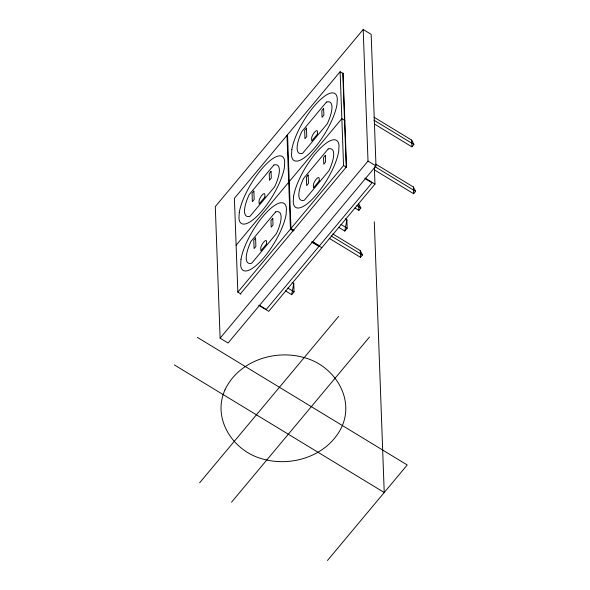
<?xml version="1.0" encoding="UTF-8"?>
<svg xmlns="http://www.w3.org/2000/svg" width="590" height="590" viewBox="0 0 590 590"><rect width="100%" height="100%" fill="white"/><g stroke="black" fill="none" stroke-linecap="round" stroke-linejoin="round"><path stroke-width="0.89" d="M285.449 290.87L291.689 294.668L293.746 283.37L292.183 282.426M338.579 227.253L344.818 231.051L346.876 219.753L345.32 218.802M363.189 29.5L215.291 206.589L220.114 338.166L228.087 343.011L375.985 165.93L371.162 34.345L363.189 29.5L368.013 161.077L220.114 338.166M343.203 73.617L340.12 71.744L234.4 198.329L237.844 292.116L240.919 293.99M236.118 245.226L341.846 118.634L344.921 120.508M237.844 292.116L343.564 165.525L340.12 71.744M240.248 294.034L346.507 166.8L343.07 73.013M374.362 167.553L374.975 184.102L268.708 311.343L258.708 305.259M358.868 210.35L360.837 207.99L358.624 203.631L358.868 210.35L354.944 207.968M374.274 123.944L411.916 146.829L413.885 144.469L411.673 140.11L374.031 117.218M291.689 294.668L294.056 291.836L293.746 283.37M344.818 231.051L347.185 228.212L346.876 219.753M329.139 238.272L360.505 257.343L362.474 254.983L360.261 250.617L332.812 233.935M374.429 169.883L413.634 193.727L415.611 191.367L413.391 187.001L375.749 164.116M199.656 482.79L338.601 316.424M231.553 502.178L369.502 337.008M327.465 560.5L407.233 464.979L197.399 337.392M373.898 120.153L413.885 144.469M368.013 161.077L375.985 165.93M374.827 166.572L415.611 191.367M364.974 178.025L374.975 184.102M343.564 165.525L346.64 167.398M365.099 178.623L372.025 182.834L266.304 309.425L259.379 305.214M356.921 205.608L360.837 207.99M340.946 224.421L347.185 228.212M331.108 235.912L362.474 254.983M294.049 230.366L290.973 228.5L287.536 134.712M312.508 241.59L319.433 245.801M311.837 241.642L321.838 247.726M293.51 231.015L290.428 229.149L286.991 135.361M311.97 242.247L318.895 246.45M287.817 288.038L294.056 291.836M174.389 364.937L384.23 492.525L374.303 221.833M411.673 140.11L411.916 146.829M413.391 187.001L413.634 193.727M360.261 250.617L360.505 257.343M342.797 73.344L346.234 167.125M239.275 212.378L238.935 218.278A39.228 12.361 -58.7 0 0 260.544 212.562A39.228 12.361 -58.7 0 0 284.38 167.56L284.719 161.66A39.228 12.361 -58.7 0 0 263.111 167.376A39.228 12.361 -58.7 0 0 239.275 212.378M240.993 259.268L240.654 265.168A39.228 12.361 -58.7 0 0 262.262 259.453A39.228 12.361 -58.7 0 0 286.106 214.45L286.438 208.55A39.228 12.361 -58.7 0 0 264.829 214.266A39.228 12.361 -58.7 0 0 240.993 259.268M291.858 149.41L291.526 155.31A39.228 12.361 -58.7 0 0 313.135 149.595A39.228 12.361 -58.7 0 0 336.971 104.592L337.31 98.692A39.228 12.361 -58.7 0 0 315.702 104.408A39.228 12.361 -58.7 0 0 291.858 149.41M293.584 196.3L293.245 202.2A39.228 12.361 -58.7 0 0 314.854 196.485A39.228 12.361 -58.7 0 0 338.69 151.483L339.029 145.583A39.228 12.361 -58.7 0 0 317.42 151.298A39.228 12.361 -58.7 0 0 293.584 196.3M224.974 389.843C212.039 418.627 232.681 450.303 261.208 458.57C291.113 467.833 328.003 456.063 341.853 426.74C354.789 397.948 334.147 366.279 305.613 358.012C275.714 348.749 238.825 360.519 224.974 389.843M273.871 165.03L249.231 194.538A29.795 9.388 -58.7 0 0 250.027 216.287L274.667 186.779A29.795 9.388 -58.7 0 0 273.871 165.03M326.462 102.063L301.822 131.57A29.795 9.388 -58.7 0 0 302.618 153.319L327.258 123.812A29.795 9.388 -58.7 0 0 326.462 102.063M253.862 191.094L252.055 193.262L252.365 201.684L254.172 199.508L253.862 191.094M306.453 128.126L304.639 130.294L304.949 138.709L306.763 136.541L306.453 128.126M271.046 171.41L269.232 173.585L269.475 180.297L271.289 178.128L271.046 171.41M323.63 108.442L321.823 110.61L322.066 117.329L323.881 115.161L323.63 108.442M264.932 197.001L259.135 203.941L259.04 201.382A4.956 1.564 -58.7 0 1 261.842 195.356A4.956 1.564 -58.7 0 1 264.836 194.442L264.932 197.001M317.523 134.033L311.727 140.973L311.631 138.414A4.956 1.564 -58.7 0 1 314.433 132.381A4.956 1.564 -58.7 0 1 317.427 131.474L317.523 134.033M275.589 211.928L250.949 241.435A29.795 9.388 -58.7 0 0 251.746 263.184L276.393 233.677A29.795 9.388 -58.7 0 0 275.589 211.928M328.18 148.96L303.54 178.46A29.795 9.388 -58.7 0 0 304.337 200.209L328.977 170.709A29.795 9.388 -58.7 0 0 328.18 148.96M255.581 237.984L253.774 240.152L254.084 248.574L255.89 246.406L255.581 237.984M308.172 175.016L306.365 177.184L306.667 185.607L308.481 183.438L308.172 175.016M272.764 218.307L270.95 220.476L271.194 227.187L273.008 225.019L272.764 218.307M325.348 155.34L323.541 157.508L323.785 164.219L325.599 162.051L325.348 155.34M266.651 243.891L260.854 250.831L260.758 248.272A4.956 1.564 -58.7 0 1 263.568 242.247A4.956 1.564 -58.7 0 1 266.555 241.332L266.651 243.891M319.242 180.924L313.445 187.863L313.349 185.304A4.956 1.564 -58.7 0 1 316.151 179.279A4.956 1.564 -58.7 0 1 319.146 178.364L319.242 180.924"/></g></svg>
